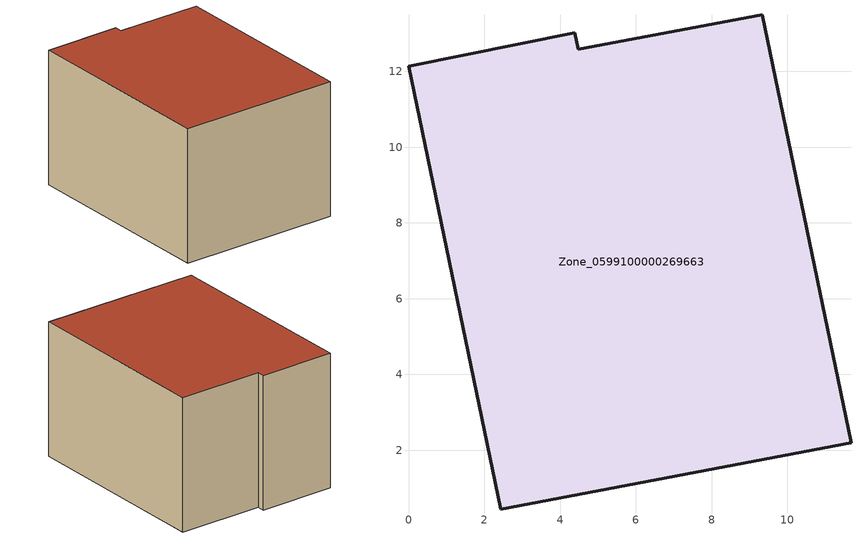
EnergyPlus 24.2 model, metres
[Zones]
Zone_0599100000269663
 floor ground (C_G): 11.68,2.19 2.44,0.45 0,12.14 4.39,13.02 4.48,12.59 9.34,13.49 z0
 wall outside (C_F): 2.44,0.45 11.68,2.19 9.34,13.49 4.48,12.59 4.39,13.02 0,12.14 2.44,0.45 z0:7.89
 roof outside (C_R): 0,12.14 2.44,0.45 11.68,2.19 9.34,13.49 4.48,12.59 4.39,13.02 z7.89
[BUILDING]
Pand.0599100000269663: North Axis=0; Terrain=City; Loads Convergence Tolerance Value=0.04; Temperature Convergence Tolerance Value=0.4; Solar Distribution=FullExterior; Maximum Number of Warmup Days=25; Minimum Number of Warmup Days=1
[Site:Location]
Rotterdam.The.Hague.AP_ZH_NLD Design_Conditions: Latitude=51.96; Longitude=4.45; Time Zone=1; Elevation=-4.5
[SITE:GROUNDTEMPERATURE:BUILDINGSURFACE]
18, 18, 18, 18, 18, 18, 18, 18, 18, 18, 18, 18
[MATERIAL] Thermal Absorptance=0.9; Solar Absorptance=0.7; Visible Absorptance=0.7
Name | Roughness | Thickness | Conductivity | Density | Specific Heat
G.D.1965 | MediumSmooth | 0.15 | 1 | 540 | 1210
F.D.1965 | Rough | 0.3 | 0.857143 | 1920 | 840
R.D.1965 | MediumRough | 0.2 | 0.08 | 1500 | 1000
[CONSTRUCTION]
C_G: G.D.1965
C_F: F.D.1965
C_R: R.D.1965
[ZONE]
Zone_0599100000269663: Type=1; Multiplier=1; Ceiling Height=Autocalculate; Volume=Autocalculate; Floor Area=autocalculate; Part of Total Floor Area=Yes
[ZONEINFILTRATION:DESIGNFLOWRATE]
Infil_Zone_0599100000269663: Zone or ZoneList or Space or SpaceList=Zone_0599100000269663; Schedule=AlwaysOn; Design Flow Rate Calculation Method=Flow/Area; Flow Rate per Floor Area=0.0042; Constant Term Coefficient=1; Temperature Term Coefficient=0; Velocity Term Coefficient=0; Velocity Squared Term Coefficient=0
[HVACTEMPLATE:ZONE:IDEALLOADSAIRSYSTEM]
Zone_0599100000269663: Maximum Heating Supply Air Temperature=50; Minimum Cooling Supply Air Temperature=13; Maximum Heating Supply Air Humidity Ratio=0.0156; Minimum Cooling Supply Air Humidity Ratio=0.0077; Heating Limit=NoLimit; Cooling Limit=NoLimit; Dehumidification Control Type=ConstantSensibleHeatRatio; Cooling Sensible Heat Ratio=0.7; Dehumidification Setpoint=60; Humidification Control Type=None; Humidification Setpoint=30; Outdoor Air Method=None; Outdoor Air Flow Rate per Person=0.00944; Outdoor Air Flow Rate per Zone Floor Area=0; Outdoor Air Flow Rate per Zone=0; Demand Controlled Ventilation Type=None; Outdoor Air Economizer Type=NoEconomizer; Heat Recovery Type=None; Sensible Heat Recovery Effectiveness=0.7; Latent Heat Recovery Effectiveness=0.65
[ZONECONTROL:THERMOSTAT]
ThermostatControl_Zone_0599100000269663: Zone or ZoneList=Zone_0599100000269663; Control Type Schedule=DualSetpointControlType; Control 1=Thermostat_Zone_0599100000269663; Temperature Difference Between Cutout And Setpoint=0
[THERMOSTATSETPOINT:DUALSETPOINT]
Thermostat_Zone_0599100000269663: Heating Setpoint Temperature Schedule=HeatingSetpoint_Zone_0599100000269663; Cooling Setpoint Temperature Schedule=CoolingSetpoint_Zone_0599100000269663
[SCHEDULE:COMPACT]
HeatingSetpoint_Zone_0599100000269663: Through: 12/31, For: AllDays, Until: 24:00, 21
CoolingSetpoint_Zone_0599100000269663: Through: 12/31, For: AllDays, Until: 24:00, 24
DualSetpointControlType: Through: 12/31, For: AllDays, Until: 24:00, 4
AlwaysOn: Through: 12/31, For: AllDays, Until: 24:00, 1
